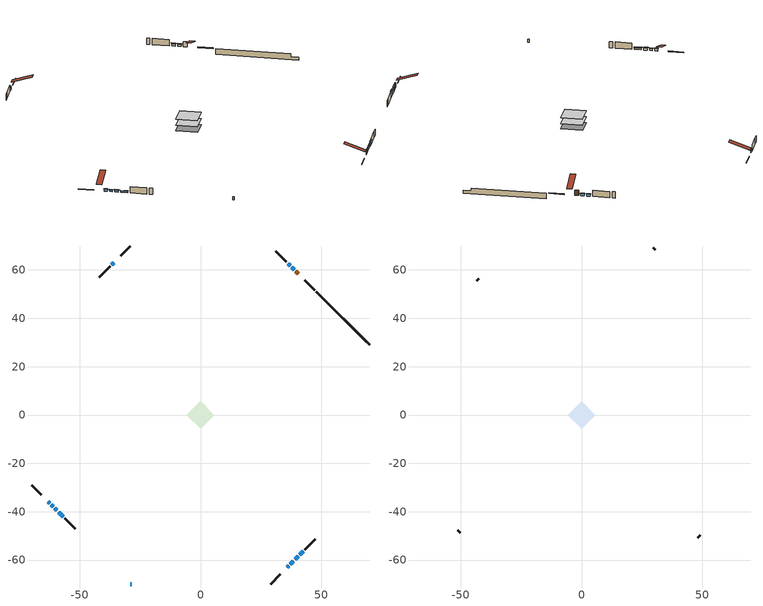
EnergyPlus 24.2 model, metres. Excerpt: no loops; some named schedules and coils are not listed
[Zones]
conditioned space
 floor adiabatic (AdiabaticFloorConstruction): -5.7,0 0,5.7 5.7,0 0,-5.7 z1.36
 floor foundation (Slab1 construction): -5.5,0.33 -0.33,5.5 5.5,-0.33 0.33,-5.5 z-0.89
 wall outside (RimJoist1 construction): 28.96,-69.92 33.08,-65.79 / -69.92,-28.96 -65.79,-33.08 / -28.96,69.92 -33.08,65.79 / 47.28,51.6 43.15,55.72 z1.36:1.66
 wall outside (AdiabaticWallConstruction 1): 40.38,58.5 39.36,59.52 z1.36:3.39
 wall outside (AdiabaticWallConstruction): -28.96,-69.92 -28.46,-69.92 z1.36:2.58; -63.02,-35.86 -62.32,-36.56 z1.36:2.18; -61.66,-37.22 -60.96,-37.92 / -58.73,-40.15 -56.86,-42.01 z1.36:2.02; 38.7,60.17 37.79,61.09 / -60.3,-38.57 -59.39,-39.49 / 37.13,61.74 36.22,62.66 / -35.86,63.02 -36.78,62.1 z1.36:2.15; 35.86,-63.02 36.44,-62.44 z1.36:2.96; 37.09,-61.79 38.46,-60.42 / 39.11,-59.76 40.48,-58.4 z1.36:2.91; 41.14,-57.74 42.43,-56.45 z1.36:3.44
 wall outside (Wall1 construction): 43.09,-55.79 47.5,-51.37 / -56.21,-42.67 -51.79,-47.09 / -37.43,61.44 -41.85,57.03 / 35.56,63.32 31.14,67.73 z1.36:3.8
 wall foundation (FoundationWall1 construction): 47.93,50.95,-0.89 47.93,50.95,1.36 67.72,31.16,1.36 67.72,31.16,0.29 69.92,28.96,0.29 69.92,28.96,-0.89
 window (WindowConstruction 8): -28.96,-69.92 -28.46,-69.92 z1.36:2.58
 window (WindowConstruction 6): -63.02,-35.86 -62.32,-36.56 z1.36:2.17
 window (WindowConstruction 7): -61.66,-37.22 -60.96,-37.92 z1.36:2.02
 window (WindowConstruction 9): 38.7,60.17 37.79,61.09 z1.36:2.15
 window (WindowConstruction 10): 35.86,-63.02 36.44,-62.44 z1.36:2.96
 window (WindowConstruction 11): -60.3,-38.57 -59.39,-39.49 z1.36:2.15
 window (WindowConstruction): 37.13,61.75 36.22,62.66 z1.36:2.15
 window (WindowConstruction 1): -35.86,63.02 -36.78,62.1 z1.36:2.15
 window (WindowConstruction 2): 37.09,-61.78 38.46,-60.42 z1.36:2.91
 window (WindowConstruction 3): 39.12,-59.76 40.48,-58.4 z1.36:2.91
 window (WindowConstruction 4): 41.14,-57.74 42.43,-56.45 z1.36:3.44
 window (WindowConstruction 5): -58.73,-40.15 -56.86,-42.01 z1.36:2.02
 door (Door): 40.38,58.5 39.36,59.52 z1.36:3.39
 ceiling adiabatic (AdiabaticFloorConstruction): 0,-5.7 5.7,0 0,5.7 -5.7,0 z1.36
attic - vented
 floor to conditioned space (Floor1 construction Reversed): -5.7,0 0,5.7 5.7,0 0,-5.7 z3.8
 wall outside (Wall2 construction): 48.16,-50.72 49.03,-49.85 / -51.13,-47.74 -50.26,-48.61 / -42.51,56.37 -43.37,55.5 / 30.49,68.39 29.62,69.26 z1.36:3.8
 roof outside (Roof1 construction): 35.2,-63.67,3.8 29.65,-58.12,6.42 28.19,-59.58,6.42 33.74,-65.14,3.8; -63.67,-35.2,3.8 -58.12,-29.65,6.42 -59.58,-28.19,6.42 -65.14,-33.74,3.8; -35.2,63.67,3.8 -29.65,58.12,6.42 -28.19,59.58,6.42 -33.74,65.14,3.8; 41.03,57.84,3.8 35.48,52.29,6.42 36.94,50.83,6.42 42.5,56.38,3.8
shading: -62.17,-36.7 -63.16,-35.72 -63.45,-36.01 -62.47,-36.99 z2.38; -60.82,-38.06 -61.8,-37.08 -62.09,-37.37 -61.11,-38.35 z2.22; 37.65,61.23 38.85,60.03 39.14,60.32 37.94,61.52 z2.35; 36.58,-62.3 35.72,-63.16 36.01,-63.45 36.87,-62.59 z3.16; -59.24,-39.63 -60.44,-38.43 -60.74,-38.72 -59.54,-39.92 z2.35; 36.07,62.8 37.27,61.6 37.56,61.89 36.36,63.09 z2.35; -36.92,61.96 -35.72,63.16 -36.01,63.45 -37.21,62.25 z2.35; 38.6,-60.28 36.95,-61.93 37.24,-62.22 38.89,-60.57 z3.11; 40.62,-58.26 38.97,-59.9 39.26,-60.2 40.91,-58.55 z3.11; 42.57,-56.31 40.99,-57.88 41.29,-58.17 42.86,-56.6 z3.64; -56.72,-42.16 -58.87,-40 -59.16,-40.3 -57.01,-42.45 z2.22
[Building]
Building 1: Terrain=Suburbs
[Site:Location]
London AP_ON: Latitude {deg}=43.03; Longitude {deg}=-81.15; Time Zone {hr}=-5; Elevation {m}=278; Keep Site Location Information=Yes
[Site:GroundTemperature:Shallow]
3.98693, 1.93205, 1.76749, 2.74264, 6.6573, 10.5537, 13.9317, 16.0716, 16.2534, 14.513, 11.2211, 7.44421
[Site:WaterMainsTemperature]
Calculation Method=Schedule; Temperature Schedule=mains temperature schedule
[Material] Roughness=Rough; Thermal Absorptance=0.9
Name | Thickness {m} | Conductivity {W/m-K} | Density {kg/m3} | Specific Heat {J/kg-K} | Solar Absorptance | Visible Absorptance
asphalt or fiberglass shingles | 0.00635 | 0.162714 | 1121.4 | 1465.45 | 0.4 | 0.4
ceiling stud and cavity | 0.1397 | 0.0800577 | 65.682 | 1177.47 | 0.7 | 0.7
concrete 4.0 in. | 0.1016 | 1.803125 | 2242.8 | 837.4 | 0.7 | 0.7
concrete 8.0 in. | 0.2032 | 1.803125 | 2242.8 | 837.4 | 0.7 | 0.7
door material | 0.04445 | 0.188738 | 512.64 | 1214.23 | 0.7 | 0.7
floor covering | 0.0127 | 0.0433444 | 54.468 | 1339.84 | 0.6 | 0.6
floor rigid ins; wall rigid ins | 0.512978 | 0.029427 | 32.04 | 1214.23 | 0.7 | 0.7
floor stud and cavity | 0.1397 | 1.75129 | 37.0049 | 1207.88 | 0.7 | 0.7
furniture material conditioned space 1 | 0.1524 | 0.115458 | 640.8 | 1214.23 | 0.6 | 0.6
gypsum board | 0.0127 | 0.160291 | 801 | 837.4 | 0.6 | 0.6
osb sheathing 0.5 in. | 0.0127 | 0.115458 | 512.64 | 1214.23 | 0.7 | 0.7
osb sheathing 0.75 in. | 0.01905 | 0.115458 | 512.64 | 1214.23 | 0.7 | 0.7
rim joist stud and cavity | 0.0508 | 0.648972 | 50.32683 | 1063.81 | 0.6 | 0.6
wall stud and cavity | 0.1397 | 0.112219 | 139.0536 | 1170.24 | 0.7 | 0.7
wall stud and cavity 1 | 0.0889 | 6.1454 | 50.32683 | 1063.81 | 0.6 | 0.6
wall stud and cavity 2 | 0.0889 | 0.380278 | 52.3479 | 1209.89 | 0.7 | 0.7
wall stud and cavity 3 | 0.0889 | 0.391764 | 83.0341 | 1211.67 | 0.7 | 0.7
wood siding | 0.0254 | 0.102417 | 544.68 | 1172.36 | 0.4 | 0.4
wood siding 1 | 0.00254 | 0.102417 | 544.68 | 1172.36 | 0.4 | 0.4
wood siding 2; wood siding 3; wood siding 4 | 0.0254 | 0.102417 | 544.68 | 1172.36 | 0.7 | 0.7
[WindowMaterial:SimpleGlazingSystem]
Name | U-Factor {W/m2-K} | Solar Heat Gain Coefficient
WindowMaterial | 5.05001 | 0.6
WindowMaterial 1 | 5.25215 | 0.64
WindowMaterial 2 | 5.54627 | 0.7
WindowMaterial 3 | 5.62747 | 0.72
WindowMaterial 4 | 4.94781 | 0.58
WindowMaterial 5 | 4.89671 | 0.57
WindowMaterial 6 | 4.77974 | 0.55
WindowMaterial 7 | 6.742625 | 0.74
WindowMaterial 8 | 5.17323 | 0.63
[Construction]
AdiabaticFloorConstruction: floor stud and cavity, floor rigid ins, osb sheathing 0.75 in., floor covering
AdiabaticWallConstruction: wood siding 3, wall rigid ins, wall stud and cavity 2, gypsum board
AdiabaticWallConstruction 1: wood siding 4, wall rigid ins, wall stud and cavity 2, gypsum board
Door: door material
Floor1 construction Reversed: gypsum board, ceiling stud and cavity
FoundationWall1 construction: concrete 8.0 in.
furniture construction conditioned space 1: furniture material conditioned space 1
PartitionWallConstruction: gypsum board, wall stud and cavity 3, gypsum board
RimJoist1 construction: wood siding 2, rim joist stud and cavity
Roof1 construction: asphalt or fiberglass shingles
Slab1 construction: concrete 4.0 in.
Wall1 construction: wood siding, osb sheathing 0.5 in., wall stud and cavity, gypsum board
Wall2 construction: wood siding 1, wall stud and cavity 1
WindowConstruction; WindowConstruction 1; WindowConstruction 11; WindowConstruction 9: WindowMaterial
WindowConstruction 10: WindowMaterial 8
WindowConstruction 2: WindowMaterial 1
WindowConstruction 3: WindowMaterial 2
WindowConstruction 4: WindowMaterial 3
WindowConstruction 5: WindowMaterial 4
WindowConstruction 6: WindowMaterial 5
WindowConstruction 7: WindowMaterial 6
WindowConstruction 8: WindowMaterial 7
[Zone] Multiplier=1; Part of Total Floor Area=Yes
Name | Volume {m3}
attic - vented | 27.6388
conditioned space | 309.2
[Space]
Name | Zone | Volume {m3}
attic - vented 1 | attic - vented | 27.6388
conditioned space 1 | conditioned space | 309.2
[ZoneInfiltration:EffectiveLeakageArea]
infil attic - vented 1: Zone or Space=attic - vented 1; Schedule=Always On Discrete; Effective Air Leakage Area {cm2}=2837.67; Stack Coefficient=0.000351624; Wind Coefficient=1.26695e-05
[ZoneMixing]
whole house fan mix: Zone or Space=attic - vented; Schedule=Always On Continuous; Design Flow Rate Calculation Method=Flow/Zone; Design Flow Rate {m3/s}=0; Source Zone or Space=conditioned space
[SurfaceProperty:ExposedFoundationPerimeter]
Slab1: Exposed Perimeter Calculation Method=TotalExposedPerimeter; Total Exposed Perimeter {m}=31.091
[InternalMass] Zone or ZoneList=conditioned space; Space or SpaceList=conditioned space 1
Name | Construction | Surface Area {m2}
furniture mass conditioned space 1 | furniture construction conditioned space 1 | 50.0799
partition wall mass | PartitionWallConstruction | 125.2
[Lights]
interior lighting: Zone or ZoneList or Space or SpaceList=conditioned space 1; Schedule=interior lighting schedule; Design Level Calculation Method=LightingLevel; Lighting Level {W}=343.2; Return Air Fraction=0; Fraction Radiant=0.6; Fraction Visible=0.2; Fraction Replaceable=1
[People]
occupants: Zone or ZoneList or Space or SpaceList=conditioned space 1; Number of People Schedule=occupants schedule; Number of People Calculation Method=People; Number of People=3; Fraction Radiant=0.314171; Sensible Heat Fraction=0.56303; Activity Level Schedule=occupants activity schedule; Carbon Dioxide Generation Rate {m3/s-W}=0; Enable ASHRAE 55 Comfort Warnings=No; Mean Radiant Temperature Calculation Type=EnclosureAveraged
[ElectricEquipment] Zone or ZoneList or Space or SpaceList=conditioned space 1; Design Level Calculation Method=EquipmentLevel
Name | Schedule | Design Level {W} | Fraction Latent | Fraction Radiant | Fraction Lost
clothes dryer | clothes dryer schedule | 140.772 | 0.015 | 0.081 | 0.85
clothes washer | clothes washer schedule | 32.1985 | 0.03 | 0.162 | 0.7
cooking range | cooking range schedule | 215.147 | 0.08 | 0.432 | 0.2
dishwasher | dishwasher schedule | 66.8632 | 0.3 | 0.18 | 0.4
fridge | fridge schedule | 72.9452 | 0 | 0.6 | 0
mech vent house fan | mech vent house fan schedule | 0 | 0 | 0 | 1
mech vent house fan cfis | mech vent house fan cfis schedule | 0 | 0 | 0 | 0
misc plug loads | misc plug loads schedule | 494.7 | 0.045 | 0.513 | 0.1
whole house fan | Always On Discrete | 0 | 0 | 0 | 1
[OtherEquipment] Zone or ZoneList or Space or SpaceList=conditioned space 1; Design Level Calculation Method=EquipmentLevel
Name | Fuel Type | Schedule | Design Level {W} | Fraction Latent | Fraction Radiant | Fraction Lost
clothes dryer 1 | Electricity | clothes dryer schedule | 0 | 0.015 | 0.081 | 0.85
cooking range 1 | Electricity | cooking range schedule | 0 | 0.08 | 0.432 | 0.2
general water use latent | None | general water use schedule | 62.594 | 1 | 0 | 0
general water use sensible | None | general water use schedule | -61.6891 | 0 | 0.6 | 0
mech vent house fan latent load | None | Always On Discrete | 0 | 1 | 0 | 0
mech vent house fan sensible load | None | Always On Discrete | 0 | 0 | 0 | 0
water heater energy adjustment1 | Electricity | Always On Discrete | 0.01 | 0 | 0 | 1
[ZoneInfiltration:DesignFlowRate] Zone or ZoneList or Space or SpaceList=conditioned space 1; Schedule=Always On Discrete; Design Flow Rate Calculation Method=Flow/Zone; Design Flow Rate {m3/s}=0
infil flow; natural vent flow; whole house fan flow
[ZoneControl:Thermostat]
conditioned space Thermostat: Zone or ZoneList=conditioned space; Control Type Schedule=conditioned space Thermostat Schedule; Control 1=conditioned space temperature setpoint; Temperature Difference Between Cutout And Setpoint {deltaC}=0
[ThermostatSetpoint:DualSetpoint]
conditioned space temperature setpoint: Heating Setpoint Temperature Schedule=heating setpoint; Cooling Setpoint Temperature Schedule=cooling setpoint
[AirLoopHVAC:UnitarySystem]
unit heater unitary system: Control Type=Load; Controlling Zone or Thermostat Location=conditioned space; Dehumidification Control Type=None; Availability Schedule=Always On Discrete; Supply Fan=unit heater supply fan; Fan Placement=BlowThrough; Supply Air Fan Operating Mode Schedule=unit heater auto fan schedule; Heating Coil=unit heater htg coil; DX Heating Coil Sizing Ratio=1; Use DOAS DX Cooling Coil=No; Minimum Supply Air Temperature {C}=2; Latent Load Control=SensibleOnlyLoadControl; Cooling Supply Air Flow Rate Method=None; Heating Supply Air Flow Rate Method=SupplyAirFlowRate; Heating Supply Air Flow Rate {m3/s}=0.00141584; No Load Supply Air Flow Rate Method=SupplyAirFlowRate; No Load Supply Air Flow Rate {m3/s}=0; No Load Supply Air Flow Rate Control Set To Low Speed=Yes; Maximum Supply Air Temperature {C}=48.8889; Maximum Outdoor Dry-Bulb Temperature for Supplemental Heater Operation {C}=21; Ancillary On-Cycle Electric Power {W}=0; Ancillary Off-Cycle Electric Power {W}=0
[Zone equipment]
conditioned space: electric baseboard, unit heater unitary system
[Foundation:Kiva]
Foundation Kiva 1: Initial Indoor Air Temperature {C}=18; Wall Height Above Grade {m}=1.36002; Wall Depth Below Slab {m}=0.2032
[Foundation:Kiva:Settings]
Soil Conductivity {W/m-K}=0.849921; Soil Density {kg/m3}=1842.3; Soil Specific Heat {J/kg-K}=418.7; Ground Solar Absorptivity=0.9; Ground Thermal Absorptivity=0.9; Ground Surface Roughness {m}=0.03; Far-Field Width {m}=40; Deep-Ground Boundary Condition=ZeroFlux; Deep-Ground Depth {m}=40; Minimum Cell Dimension {m}=0.2; Maximum Cell Growth Coefficient=3; Simulation Timestep=Timestep
[Exterior:Lights]
exterior lighting: Schedule=exterior lighting schedule; Design Level {W}=75.6
[EnergyManagementSystem:Sensor] Output:Variable or Output:Meter Index Key=conditioned space
Name | Output:Variable or Output:Meter
conditioned_space_clg_unmet_s | Zone Cooling Setpoint Not Met Time
conditioned_space_htg_unmet_s | Zone Heating Setpoint Not Met Time
fridge_tin_s; tin_s; tin_s_1 | Zone Mean Air Temperature
tout_s | Zone Outdoor Air Drybulb Temperature
win_s | Zone Air Humidity Ratio
[Schedule:Constant]
Name | Hourly Value
Always On Continuous; mech vent house fan schedule; mech vent house fan cfis schedule; Always On Discrete | 1
occupants activity schedule | 117.228
fridge schedule; unit heater auto fan schedule | 0
[Schedule:Week:Daily]
interior lighting schedule Week Rule - Jan1-Jan27: interior lighting schedule day, interior lighting schedule day, interior lighting schedule day, interior lighting schedule day, interior lighting schedule day, interior lighting schedule day, interior lighting schedule day, interior lighting schedule default day, interior lighting schedule default day, interior lighting schedule default day, interior lighting schedule default day, interior lighting schedule default day
interior lighting schedule Week Rule - Jan28-Feb3: interior lighting schedule day, interior lighting schedule day, interior lighting schedule day, interior lighting schedule day, interior lighting schedule day 1, interior lighting schedule day 1, interior lighting schedule day 1, interior lighting schedule default day, interior lighting schedule default day, interior lighting schedule default day, interior lighting schedule default day, interior lighting schedule default day
interior lighting schedule Week Rule - Feb4-Feb24: interior lighting schedule day 1, interior lighting schedule day 1, interior lighting schedule day 1, interior lighting schedule day 1, interior lighting schedule day 1, interior lighting schedule day 1, interior lighting schedule day 1, interior lighting schedule default day, interior lighting schedule default day, interior lighting schedule default day, interior lighting schedule default day, interior lighting schedule default day
interior lighting schedule Week Rule - Feb25-Mar3: interior lighting schedule day 1, interior lighting schedule day 1, interior lighting schedule day 1, interior lighting schedule day 1, interior lighting schedule day 2, interior lighting schedule day 2, interior lighting schedule day 2, interior lighting schedule default day, interior lighting schedule default day, interior lighting schedule default day, interior lighting schedule default day, interior lighting schedule default day
interior lighting schedule Week Rule - Mar4-Mar31: interior lighting schedule day 2, interior lighting schedule day 2, interior lighting schedule day 2, interior lighting schedule day 2, interior lighting schedule day 2, interior lighting schedule day 2, interior lighting schedule day 2, interior lighting schedule default day, interior lighting schedule default day, interior lighting schedule default day, interior lighting schedule default day, interior lighting schedule default day
interior lighting schedule Week Rule - Apr1-Apr28: interior lighting schedule day 3, interior lighting schedule day 3, interior lighting schedule day 3, interior lighting schedule day 3, interior lighting schedule day 3, interior lighting schedule day 3, interior lighting schedule day 3, interior lighting schedule default day, interior lighting schedule default day, interior lighting schedule default day, interior lighting schedule default day, interior lighting schedule default day
interior lighting schedule Week Rule - Apr29-May5: interior lighting schedule day 3, interior lighting schedule day 3, interior lighting schedule day 4, interior lighting schedule day 4, interior lighting schedule day 4, interior lighting schedule day 4, interior lighting schedule day 4, interior lighting schedule default day, interior lighting schedule default day, interior lighting schedule default day, interior lighting schedule default day, interior lighting schedule default day
interior lighting schedule Week Rule - May6-May26: interior lighting schedule day 4, interior lighting schedule day 4, interior lighting schedule day 4, interior lighting schedule day 4, interior lighting schedule day 4, interior lighting schedule day 4, interior lighting schedule day 4, interior lighting schedule default day, interior lighting schedule default day, interior lighting schedule default day, interior lighting schedule default day, interior lighting schedule default day
interior lighting schedule Week Rule - May27-Jun2: interior lighting schedule day 4, interior lighting schedule day 4, interior lighting schedule day 4, interior lighting schedule day 4, interior lighting schedule day 4, interior lighting schedule day 5, interior lighting schedule day 5, interior lighting schedule default day, interior lighting schedule default day, interior lighting schedule default day, interior lighting schedule default day, interior lighting schedule default day
interior lighting schedule Week Rule - Jun3-Jun30: interior lighting schedule day 5, interior lighting schedule day 5, interior lighting schedule day 5, interior lighting schedule day 5, interior lighting schedule day 5, interior lighting schedule day 5, interior lighting schedule day 5, interior lighting schedule default day, interior lighting schedule default day, interior lighting schedule default day, interior lighting schedule default day, interior lighting schedule default day
interior lighting schedule Week Rule - Jul1-Jul28: interior lighting schedule day 6, interior lighting schedule day 6, interior lighting schedule day 6, interior lighting schedule day 6, interior lighting schedule day 6, interior lighting schedule day 6, interior lighting schedule day 6, interior lighting schedule default day, interior lighting schedule default day, interior lighting schedule default day, interior lighting schedule default day, interior lighting schedule default day
interior lighting schedule Week Rule - Jul29-Aug4: interior lighting schedule day 6, interior lighting schedule day 6, interior lighting schedule day 6, interior lighting schedule day 7, interior lighting schedule day 7, interior lighting schedule day 7, interior lighting schedule day 7, interior lighting schedule default day, interior lighting schedule default day, interior lighting schedule default day, interior lighting schedule default day, interior lighting schedule default day
interior lighting schedule Week Rule - Aug5-Aug25: interior lighting schedule day 7, interior lighting schedule day 7, interior lighting schedule day 7, interior lighting schedule day 7, interior lighting schedule day 7, interior lighting schedule day 7, interior lighting schedule day 7, interior lighting schedule default day, interior lighting schedule default day, interior lighting schedule default day, interior lighting schedule default day, interior lighting schedule default day
interior lighting schedule Week Rule - Aug26-Sep1: interior lighting schedule day 7, interior lighting schedule day 7, interior lighting schedule day 7, interior lighting schedule day 7, interior lighting schedule day 7, interior lighting schedule day 7, interior lighting schedule day 8, interior lighting schedule default day, interior lighting schedule default day, interior lighting schedule default day, interior lighting schedule default day, interior lighting schedule default day
interior lighting schedule Week Rule - Sep2-Sep29: interior lighting schedule day 8, interior lighting schedule day 8, interior lighting schedule day 8, interior lighting schedule day 8, interior lighting schedule day 8, interior lighting schedule day 8, interior lighting schedule day 8, interior lighting schedule default day, interior lighting schedule default day, interior lighting schedule default day, interior lighting schedule default day, interior lighting schedule default day
interior lighting schedule Week Rule - Sep30-Oct6: interior lighting schedule day 8, interior lighting schedule day 9, interior lighting schedule day 9, interior lighting schedule day 9, interior lighting schedule day 9, interior lighting schedule day 9, interior lighting schedule day 9, interior lighting schedule default day, interior lighting schedule default day, interior lighting schedule default day, interior lighting schedule default day, interior lighting schedule default day
interior lighting schedule Week Rule - Oct7-Oct27: interior lighting schedule day 9, interior lighting schedule day 9, interior lighting schedule day 9, interior lighting schedule day 9, interior lighting schedule day 9, interior lighting schedule day 9, interior lighting schedule day 9, interior lighting schedule default day, interior lighting schedule default day, interior lighting schedule default day, interior lighting schedule default day, interior lighting schedule default day
interior lighting schedule Week Rule - Oct28-Nov3: interior lighting schedule day 9, interior lighting schedule day 9, interior lighting schedule day 9, interior lighting schedule day 9, interior lighting schedule day 10, interior lighting schedule day 10, interior lighting schedule day 10, interior lighting schedule default day, interior lighting schedule default day, interior lighting schedule default day, interior lighting schedule default day, interior lighting schedule default day
interior lighting schedule Week Rule - Nov4-Nov24: interior lighting schedule day 10, interior lighting schedule day 10, interior lighting schedule day 10, interior lighting schedule day 10, interior lighting schedule day 10, interior lighting schedule day 10, interior lighting schedule day 10, interior lighting schedule default day, interior lighting schedule default day, interior lighting schedule default day, interior lighting schedule default day, interior lighting schedule default day
interior lighting schedule Week Rule - Nov25-Dec1: interior lighting schedule day 10, interior lighting schedule day 10, interior lighting schedule day 10, interior lighting schedule day 10, interior lighting schedule day 10, interior lighting schedule day 10, interior lighting schedule day 11, interior lighting schedule default day, interior lighting schedule default day, interior lighting schedule default day, interior lighting schedule default day, interior lighting schedule default day
interior lighting schedule Week Rule - Dec2-Dec31: interior lighting schedule day 11, interior lighting schedule day 11, interior lighting schedule day 11, interior lighting schedule day 11, interior lighting schedule day 11, interior lighting schedule day 11, interior lighting schedule day 11, interior lighting schedule default day, interior lighting schedule default day, interior lighting schedule default day, interior lighting schedule default day, interior lighting schedule default day
occupants schedule Week Rule - Jan1-Dec31: occupants schedule day, occupants schedule day, occupants schedule day, occupants schedule day, occupants schedule day, occupants schedule day, occupants schedule day, occupants schedule default day, occupants schedule default day, occupants schedule default day, occupants schedule default day, occupants schedule default day
clothes dryer schedule Week Rule - Jan1-Dec31: clothes dryer schedule day, clothes dryer schedule day, clothes dryer schedule day, clothes dryer schedule day, clothes dryer schedule day, clothes dryer schedule day, clothes dryer schedule day, clothes dryer schedule default day, clothes dryer schedule default day, clothes dryer schedule default day, clothes dryer schedule default day, clothes dryer schedule default day
clothes washer schedule Week Rule - Jan1-Dec31: clothes washer schedule day, clothes washer schedule day, clothes washer schedule day, clothes washer schedule day, clothes washer schedule day, clothes washer schedule day, clothes washer schedule day, clothes washer schedule default day, clothes washer schedule default day, clothes washer schedule default day, clothes washer schedule default day, clothes washer schedule default day
cooking range schedule Week Rule - Jan1-Dec31: cooking range schedule day, cooking range schedule day, cooking range schedule day, cooking range schedule day, cooking range schedule day, cooking range schedule day, cooking range schedule day, cooking range schedule default day, cooking range schedule default day, cooking range schedule default day, cooking range schedule default day, cooking range schedule default day
dishwasher schedule Week Rule - Jan1-Dec31: dishwasher schedule day, dishwasher schedule day, dishwasher schedule day, dishwasher schedule day, dishwasher schedule day, dishwasher schedule day, dishwasher schedule day, dishwasher schedule default day, dishwasher schedule default day, dishwasher schedule default day, dishwasher schedule default day, dishwasher schedule default day
misc plug loads schedule Week Rule - Jan1-Dec31: misc plug loads schedule day, misc plug loads schedule day, misc plug loads schedule day, misc plug loads schedule day, misc plug loads schedule day, misc plug loads schedule day, misc plug loads schedule day, misc plug loads schedule default day, misc plug loads schedule default day, misc plug loads schedule default day, misc plug loads schedule default day, misc plug loads schedule default day
general water use schedule Week Rule - Jan1-Dec31: general water use schedule day, general water use schedule day, general water use schedule day, general water use schedule day, general water use schedule day, general water use schedule day, general water use schedule day, general water use schedule default day, general water use schedule default day, general water use schedule default day, general water use schedule default day, general water use schedule default day
exterior lighting schedule Week Rule - Jan1-Jan27: exterior lighting schedule day, exterior lighting schedule day, exterior lighting schedule day, exterior lighting schedule day, exterior lighting schedule day, exterior lighting schedule day, exterior lighting schedule day, exterior lighting schedule default day, exterior lighting schedule default day, exterior lighting schedule default day, exterior lighting schedule default day, exterior lighting schedule default day
exterior lighting schedule Week Rule - Jan28-Feb3: exterior lighting schedule day, exterior lighting schedule day, exterior lighting schedule day, exterior lighting schedule day, exterior lighting schedule day 1, exterior lighting schedule day 1, exterior lighting schedule day 1, exterior lighting schedule default day, exterior lighting schedule default day, exterior lighting schedule default day, exterior lighting schedule default day, exterior lighting schedule default day
exterior lighting schedule Week Rule - Feb4-Feb24: exterior lighting schedule day 1, exterior lighting schedule day 1, exterior lighting schedule day 1, exterior lighting schedule day 1, exterior lighting schedule day 1, exterior lighting schedule day 1, exterior lighting schedule day 1, exterior lighting schedule default day, exterior lighting schedule default day, exterior lighting schedule default day, exterior lighting schedule default day, exterior lighting schedule default day
exterior lighting schedule Week Rule - Feb25-Mar3: exterior lighting schedule day 1, exterior lighting schedule day 1, exterior lighting schedule day 1, exterior lighting schedule day 1, exterior lighting schedule day 2, exterior lighting schedule day 2, exterior lighting schedule day 2, exterior lighting schedule default day, exterior lighting schedule default day, exterior lighting schedule default day, exterior lighting schedule default day, exterior lighting schedule default day
exterior lighting schedule Week Rule - Mar4-Mar31: exterior lighting schedule day 2, exterior lighting schedule day 2, exterior lighting schedule day 2, exterior lighting schedule day 2, exterior lighting schedule day 2, exterior lighting schedule day 2, exterior lighting schedule day 2, exterior lighting schedule default day, exterior lighting schedule default day, exterior lighting schedule default day, exterior lighting schedule default day, exterior lighting schedule default day
exterior lighting schedule Week Rule - Apr1-Apr28: exterior lighting schedule day 3, exterior lighting schedule day 3, exterior lighting schedule day 3, exterior lighting schedule day 3, exterior lighting schedule day 3, exterior lighting schedule day 3, exterior lighting schedule day 3, exterior lighting schedule default day, exterior lighting schedule default day, exterior lighting schedule default day, exterior lighting schedule default day, exterior lighting schedule default day
exterior lighting schedule Week Rule - Apr29-May5: exterior lighting schedule day 3, exterior lighting schedule day 3, exterior lighting schedule day 4, exterior lighting schedule day 4, exterior lighting schedule day 4, exterior lighting schedule day 4, exterior lighting schedule day 4, exterior lighting schedule default day, exterior lighting schedule default day, exterior lighting schedule default day, exterior lighting schedule default day, exterior lighting schedule default day
exterior lighting schedule Week Rule - May6-May26: exterior lighting schedule day 4, exterior lighting schedule day 4, exterior lighting schedule day 4, exterior lighting schedule day 4, exterior lighting schedule day 4, exterior lighting schedule day 4, exterior lighting schedule day 4, exterior lighting schedule default day, exterior lighting schedule default day, exterior lighting schedule default day, exterior lighting schedule default day, exterior lighting schedule default day
exterior lighting schedule Week Rule - May27-Jun2: exterior lighting schedule day 4, exterior lighting schedule day 4, exterior lighting schedule day 4, exterior lighting schedule day 4, exterior lighting schedule day 4, exterior lighting schedule day 5, exterior lighting schedule day 5, exterior lighting schedule default day, exterior lighting schedule default day, exterior lighting schedule default day, exterior lighting schedule default day, exterior lighting schedule default day
exterior lighting schedule Week Rule - Jun3-Jun30: exterior lighting schedule day 5, exterior lighting schedule day 5, exterior lighting schedule day 5, exterior lighting schedule day 5, exterior lighting schedule day 5, exterior lighting schedule day 5, exterior lighting schedule day 5, exterior lighting schedule default day, exterior lighting schedule default day, exterior lighting schedule default day, exterior lighting schedule default day, exterior lighting schedule default day
exterior lighting schedule Week Rule - Jul1-Jul28: exterior lighting schedule day 6, exterior lighting schedule day 6, exterior lighting schedule day 6, exterior lighting schedule day 6, exterior lighting schedule day 6, exterior lighting schedule day 6, exterior lighting schedule day 6, exterior lighting schedule default day, exterior lighting schedule default day, exterior lighting schedule default day, exterior lighting schedule default day, exterior lighting schedule default day
exterior lighting schedule Week Rule - Jul29-Aug4: exterior lighting schedule day 6, exterior lighting schedule day 6, exterior lighting schedule day 6, exterior lighting schedule day 7, exterior lighting schedule day 7, exterior lighting schedule day 7, exterior lighting schedule day 7, exterior lighting schedule default day, exterior lighting schedule default day, exterior lighting schedule default day, exterior lighting schedule default day, exterior lighting schedule default day
exterior lighting schedule Week Rule - Aug5-Aug25: exterior lighting schedule day 7, exterior lighting schedule day 7, exterior lighting schedule day 7, exterior lighting schedule day 7, exterior lighting schedule day 7, exterior lighting schedule day 7, exterior lighting schedule day 7, exterior lighting schedule default day, exterior lighting schedule default day, exterior lighting schedule default day, exterior lighting schedule default day, exterior lighting schedule default day
exterior lighting schedule Week Rule - Aug26-Sep1: exterior lighting schedule day 7, exterior lighting schedule day 7, exterior lighting schedule day 7, exterior lighting schedule day 7, exterior lighting schedule day 7, exterior lighting schedule day 7, exterior lighting schedule day 8, exterior lighting schedule default day, exterior lighting schedule default day, exterior lighting schedule default day, exterior lighting schedule default day, exterior lighting schedule default day
exterior lighting schedule Week Rule - Sep2-Sep29: exterior lighting schedule day 8, exterior lighting schedule day 8, exterior lighting schedule day 8, exterior lighting schedule day 8, exterior lighting schedule day 8, exterior lighting schedule day 8, exterior lighting schedule day 8, exterior lighting schedule default day, exterior lighting schedule default day, exterior lighting schedule default day, exterior lighting schedule default day, exterior lighting schedule default day
exterior lighting schedule Week Rule - Sep30-Oct6: exterior lighting schedule day 8, exterior lighting schedule day 9, exterior lighting schedule day 9, exterior lighting schedule day 9, exterior lighting schedule day 9, exterior lighting schedule day 9, exterior lighting schedule day 9, exterior lighting schedule default day, exterior lighting schedule default day, exterior lighting schedule default day, exterior lighting schedule default day, exterior lighting schedule default day
exterior lighting schedule Week Rule - Oct7-Oct27: exterior lighting schedule day 9, exterior lighting schedule day 9, exterior lighting schedule day 9, exterior lighting schedule day 9, exterior lighting schedule day 9, exterior lighting schedule day 9, exterior lighting schedule day 9, exterior lighting schedule default day, exterior lighting schedule default day, exterior lighting schedule default day, exterior lighting schedule default day, exterior lighting schedule default day
exterior lighting schedule Week Rule - Oct28-Nov3: exterior lighting schedule day 9, exterior lighting schedule day 9, exterior lighting schedule day 9, exterior lighting schedule day 9, exterior lighting schedule day 10, exterior lighting schedule day 10, exterior lighting schedule day 10, exterior lighting schedule default day, exterior lighting schedule default day, exterior lighting schedule default day, exterior lighting schedule default day, exterior lighting schedule default day
exterior lighting schedule Week Rule - Nov4-Nov24: exterior lighting schedule day 10, exterior lighting schedule day 10, exterior lighting schedule day 10, exterior lighting schedule day 10, exterior lighting schedule day 10, exterior lighting schedule day 10, exterior lighting schedule day 10, exterior lighting schedule default day, exterior lighting schedule default day, exterior lighting schedule default day, exterior lighting schedule default day, exterior lighting schedule default day
[Schedule:Year]
interior lighting schedule: interior lighting schedule Week Rule - Jan1-Jan27, 1, 1, 1, 27, interior lighting schedule Week Rule - Jan28-Feb3, 1, 28, 2, 3, interior lighting schedule Week Rule - Feb4-Feb24, 2, 4, 2, 24, interior lighting schedule Week Rule - Feb25-Mar3, 2, 25, 3, 3, interior lighting schedule Week Rule - Mar4-Mar31, 3, 4, 3, 31, interior lighting schedule Week Rule - Apr1-Apr28, 4, 1, 4, 28, interior lighting schedule Week Rule - Apr29-May5, 4, 29, 5, 5, interior lighting schedule Week Rule - May6-May26, 5, 6, 5, 26, interior lighting schedule Week Rule - May27-Jun2, 5, 27, 6, 2, interior lighting schedule Week Rule - Jun3-Jun30, 6, 3, 6, 30, interior lighting schedule Week Rule - Jul1-Jul28, 7, 1, 7, 28, interior lighting schedule Week Rule - Jul29-Aug4, 7, 29, 8, 4, interior lighting schedule Week Rule - Aug5-Aug25, 8, 5, 8, 25, interior lighting schedule Week Rule - Aug26-Sep1, 8, 26, 9, 1, interior lighting schedule Week Rule - Sep2-Sep29, 9, 2, 9, 29, interior lighting schedule Week Rule - Sep30-Oct6, 9, 30, 10, 6, interior lighting schedule Week Rule - Oct7-Oct27, 10, 7, 10, 27, interior lighting schedule Week Rule - Oct28-Nov3, 10, 28, 11, 3, interior lighting schedule Week Rule - Nov4-Nov24, 11, 4, 11, 24, interior lighting schedule Week Rule - Nov25-Dec1, 11, 25, 12, 1, interior lighting schedule Week Rule - Dec2-Dec31, 12, 2, 12, 31
occupants schedule: occupants schedule Week Rule - Jan1-Dec31, 1, 1, 12, 31
clothes dryer schedule: clothes dryer schedule Week Rule - Jan1-Dec31, 1, 1, 12, 31
clothes washer schedule: clothes washer schedule Week Rule - Jan1-Dec31, 1, 1, 12, 31
cooking range schedule: cooking range schedule Week Rule - Jan1-Dec31, 1, 1, 12, 31
dishwasher schedule: dishwasher schedule Week Rule - Jan1-Dec31, 1, 1, 12, 31
misc plug loads schedule: misc plug loads schedule Week Rule - Jan1-Dec31, 1, 1, 12, 31
general water use schedule: general water use schedule Week Rule - Jan1-Dec31, 1, 1, 12, 31
exterior lighting schedule: exterior lighting schedule Week Rule - Jan1-Jan27, 1, 1, 1, 27, exterior lighting schedule Week Rule - Jan28-Feb3, 1, 28, 2, 3, exterior lighting schedule Week Rule - Feb4-Feb24, 2, 4, 2, 24, exterior lighting schedule Week Rule - Feb25-Mar3, 2, 25, 3, 3, exterior lighting schedule Week Rule - Mar4-Mar31, 3, 4, 3, 31, exterior lighting schedule Week Rule - Apr1-Apr28, 4, 1, 4, 28, exterior lighting schedule Week Rule - Apr29-May5, 4, 29, 5, 5, exterior lighting schedule Week Rule - May6-May26, 5, 6, 5, 26, exterior lighting schedule Week Rule - May27-Jun2, 5, 27, 6, 2, exterior lighting schedule Week Rule - Jun3-Jun30, 6, 3, 6, 30, exterior lighting schedule Week Rule - Jul1-Jul28, 7, 1, 7, 28, exterior lighting schedule Week Rule - Jul29-Aug4, 7, 29, 8, 4, exterior lighting schedule Week Rule - Aug5-Aug25, 8, 5, 8, 25, exterior lighting schedule Week Rule - Aug26-Sep1, 8, 26, 9, 1, exterior lighting schedule Week Rule - Sep2-Sep29, 9, 2, 9, 29, exterior lighting schedule Week Rule - Sep30-Oct6, 9, 30, 10, 6, exterior lighting schedule Week Rule - Oct7-Oct27, 10, 7, 10, 27, exterior lighting schedule Week Rule - Oct28-Nov3, 10, 28, 11, 3, exterior lighting schedule Week Rule - Nov4-Nov24, 11, 4, 11, 24, exterior lighting schedule Week Rule - Nov25-Dec1, 11, 25, 12, 1, exterior lighting schedule Week Rule - Dec2-Dec31, 12, 2, 12, 31
[Schedule:Compact]
conditioned space Thermostat Schedule: Through: 12/31, For: AllDays, Until: 24:00, 4
mains temperature schedule: Through: 01/01, For: AllDays, Until: 24:00, 7.96722, Through: 01/02, For: AllDays, Until: 24:00, 7.89722, Through: 01/03, For: AllDays, Until: 24:00, 7.82778, Through: 01/04, For: AllDays, Until: 24:00, 7.76, Through: 01/05, For: AllDays, Until: 24:00, 7.69333, Through: 01/06, For: AllDays, Until: 24:00, 7.62778, Through: 01/07, For: AllDays, Until: 24:00, 7.56389, Through: 01/08, For: AllDays, Until: 24:00, 7.50167, Through: 01/09, For: AllDays, Until: 24:00, 7.44056, Through: 01/10, For: AllDays, Until: 24:00, 7.38056, Through: 01/11, For: AllDays, Until: 24:00, 7.32222, Through: 01/12, For: AllDays, Until: 24:00, 7.26556, Through: 01/13, For: AllDays, Until: 24:00, 7.21, Through: 01/14, For: AllDays, Until: 24:00, 7.15556, Through: 01/15, For: AllDays, Until: 24:00, 7.10333, Through: 01/16, For: AllDays, Until: 24:00, 7.05222, Through: 01/17, For: AllDays, Until: 24:00, 7.00278, Through: 01/18, For: AllDays, Until: 24:00, 6.955, Through: 01/19, For: AllDays, Until: 24:00, 6.90833, Through: 01/20, For: AllDays, Until: 24:00, 6.86389, Through: 01/21, For: AllDays, Until: 24:00, 6.82056, Through: 01/22, For: AllDays, Until: 24:00, 6.77889, Through: 01/23, For: AllDays, Until: 24:00, 6.73889, Through: 01/24, For: AllDays, Until: 24:00, 6.7, Through: 01/25, For: AllDays, Until: 24:00, 6.66333, Through: 01/26, For: AllDays, Until: 24:00, 6.62833, Through: 01/27, For: AllDays, Until: 24:00, 6.59444, Through: 01/28, For: AllDays, Until: 24:00, 6.56278, Through: 01/29, For: AllDays, Until: 24:00, 6.53222, Through: 01/30, For: AllDays, Until: 24:00, 6.50389, Through: 01/31, For: AllDays, Until: 24:00, 6.47722, Through: 02/01, For: AllDays, Until: 24:00, 6.45167, Through: 02/02, For: AllDays, Until: 24:00, 6.42833, Through: 02/03, For: AllDays, Until: 24:00, 6.40667, Through: 02/04, For: AllDays, Until: 24:00, 6.38611, Through: 02/05, For: AllDays, Until: 24:00, 6.36778, Through: 02/06, For: AllDays, Until: 24:00, 6.35111, Through: 02/07, For: AllDays, Until: 24:00, 6.33611, Through: 02/08, For: AllDays, Until: 24:00, 6.32333, Through: 02/09, For: AllDays, Until: 24:00, 6.31167, Through: 02/10, For: AllDays, Until: 24:00, 6.30222, Through: 02/11, For: AllDays, Until: 24:00, 6.29389, Through: 02/12, For: AllDays, Until: 24:00, 6.28778, Through: 02/13, For: AllDays, Until: 24:00, 6.28333, Through: 02/14, For: AllDays, Until: 24:00, 6.28056, Through: 02/15, For: AllDays, Until: 24:00, 6.27944, Through: 02/16, For: AllDays, Until: 24:00, 6.28, Through: 02/17, For: AllDays, Until: 24:00, 6.28278, Through: 02/18, For: AllDays, Until: 24:00, 6.28722, Through: 02/19, For: AllDays, Until: 24:00, 6.29278, Through: 02/20, For: AllDays, Until: 24:00, 6.30056, Through: 02/21, For: AllDays, Until: 24:00, 6.31, Through: 02/22, For: AllDays, Until: 24:00, 6.32111, Through: 02/23, For: AllDays, Until: 24:00, 6.33444, Through: 02/24, For: AllDays, Until: 24:00, 6.34889, Through: 02/25, For: AllDays, Until: 24:00, 6.36556, Through: 02/26, For: AllDays, Until: 24:00, 6.38333, Through: 02/27, For: AllDays, Until: 24:00, 6.40333, Through: 02/28, For: AllDays, Until: 24:00, 6.425, Through: 03/01, For: AllDays, Until: 24:00, 6.44833, Through: 03/02, For: AllDays, Until: 24:00, 6.47278, Through: 03/03, For: AllDays, Until: 24:00, 6.49944, Through: 03/04, For: AllDays, Until: 24:00, 6.52778, Through: 03/05, For: AllDays, Until: 24:00, 6.55778, Through: 03/06, For: AllDays, Until: 24:00, 6.58944, Through: 03/07, For: AllDays, Until: 24:00, 6.62278, Through: 03/08, For: AllDays, Until: 24:00, 6.65778, Through: 03/09, For: AllDays, Until: 24:00, 6.69444, Through: 03/10, For: AllDays, Until: 24:00, 6.73278, Through: 03/11, For: AllDays, Until: 24:00, 6.77278, Through: 03/12, For: AllDays, Until: 24:00, 6.81389, Through: 03/13, For: AllDays, Until: 24:00, 6.85722, Through: 03/14, For: AllDays, Until: 24:00, 6.90167, Through: 03/15, For: AllDays, Until: 24:00, 6.94778, Through: 03/16, For: AllDays, Until: 24:00, 6.99556, Through: 03/17, For: AllDays, Until: 24:00, 7.045, Through: 03/18, For: AllDays, Until: 24:00, 7.09556, Through: 03/19, For: AllDays, Until: 24:00, 7.14778, Through: 03/20, For: AllDays, Until: 24:00, 7.20167, Through: 03/21, For: AllDays, Until: 24:00, 7.25667, Through: 03/22, For: AllDays, Until: 24:00, 7.31333, Through: 03/23, For: AllDays, Until: 24:00, 7.37167, Through: 03/24, For: AllDays, Until: 24:00, 7.43111, Through: 03/25, For: AllDays, Until: 24:00, 7.49222, Through: 03/26, For: AllDays, Until: 24:00, 7.55444, Through: 03/27, For: AllDays, Until: 24:00, 7.61833, Through: 03/28, For: AllDays, Until: 24:00, 7.68333, Through: 03/29, For: AllDays, Until: 24:00, 7.74944, Through: 03/30, For: AllDays, Until: 24:00, 7.81722, Through: 03/31, For: AllDays, Until: 24:00, 7.88667, Through: 04/01, For: AllDays, Until: 24:00, 7.95667, Through: 04/02, For: AllDays, Until: 24:00, 8.02833, Through: 04/03, For: AllDays, Until: 24:00, 8.10111, Through: 04/04, For: AllDays, Until: 24:00, 8.175, Through: 04/05, For: AllDays, Until: 24:00, 8.25, Through: 04/06, For: AllDays, Until: 24:00, 8.32667, Through: 04/07, For: AllDays, Until: 24:00, 8.40389, Through: 04/08, For: AllDays, Until: 24:00, 8.48278, Through: 04/09, For: AllDays, Until: 24:00, 8.56222, Through: 04/10, For: AllDays, Until: 24:00, 8.64278, Through: 04/11, For: AllDays, Until: 24:00, 8.725, Through: 04/12, For: AllDays, Until: 24:00, 8.80778, Through: 04/13, For: AllDays, Until: 24:00, 8.89167, Through: 04/14, For: AllDays, Until: 24:00, 8.97611, Through: 04/15, For: AllDays, Until: 24:00, 9.06167, Through: 04/16, For: AllDays, Until: 24:00, 9.14833, Through: 04/17, For: AllDays, Until: 24:00, 9.23611, Through: 04/18, For: AllDays, Until: 24:00, 9.32444, Through: 04/19, For: AllDays, Until: 24:00, 9.41389, Through: 04/20, For: AllDays, Until: 24:00, 9.50389, Through: 04/21, For: AllDays, Until: 24:00, 9.595, Through: 04/22, For: AllDays, Until: 24:00, 9.68667, Through: 04/23, For: AllDays, Until: 24:00, 9.77889, Through: 04/24, For: AllDays, Until: 24:00, 9.87222, Through: 04/25, For: AllDays, Until: 24:00, 9.96556, Through: 04/26, For: AllDays, Until: 24:00, 10.06, Through: 04/27, For: AllDays, Until: 24:00, 10.1556, Through: 04/28, For: AllDays, Until: 24:00, 10.2511, Through: 04/29, For: AllDays, Until: 24:00, 10.3472, Through: 04/30, For: AllDays, Until: 24:00, 10.4439, Through: 05/01, For: AllDays, Until: 24:00, 10.5411, Through: 05/02, For: AllDays, Until: 24:00, 10.6389, Through: 05/03, For: AllDays, Until: 24:00, 10.7372, Through: 05/04, For: AllDays, Until: 24:00, 10.8361, Through: 05/05, For: AllDays, Until: 24:00, 10.935, Through: 05/06, For: AllDays, Until: 24:00, 11.0344, Through: 05/07, For: AllDays, Until: 24:00, 11.1344, Through: 05/08, For: AllDays, Until: 24:00, 11.2344, Through: 05/09, For: AllDays, Until: 24:00, 11.335, Through: 05/10, For: AllDays, Until: 24:00, 11.4356, Through: 05/11, For: AllDays, Until: 24:00, 11.5361, Through: 05/12, For: AllDays, Until: 24:00, 11.6372, Through: 05/13, For: AllDays, Until: 24:00, 11.7383, Through: 05/14, For: AllDays, Until: 24:00, 11.84, Through: 05/15, For: AllDays, Until: 24:00, 11.9411, Through: 05/16, For: AllDays, Until: 24:00, 12.0428, Through: 05/17, For: AllDays, Until: 24:00, 12.1444, Through: 05/18, For: AllDays, Until: 24:00, 12.2456, Through: 05/19, For: AllDays, Until: 24:00, 12.3472, Through: 05/20, For: AllDays, Until: 24:00, 12.4489, Through: 05/21, For: AllDays, Until: 24:00, 12.55, Through: 05/22, For: AllDays, Until: 24:00, 12.6517, Through: 05/23, For: AllDays, Until: 24:00, 12.7528, Through: 05/24, For: AllDays, Until: 24:00, 12.8533, Through: 05/25, For: AllDays, Until: 24:00, 12.9544, Through: 05/26, For: AllDays, Until: 24:00, 13.055, Through: 05/27, For: AllDays, Until: 24:00, 13.155, Through: 05/28, For: AllDays, Until: 24:00, 13.255, Through: 05/29, For: AllDays, Until: 24:00, 13.355, Through: 05/30, For: AllDays, Until: 24:00, 13.4539, Through: 05/31, For: AllDays, Until: 24:00, 13.5533, Through: 06/01, For: AllDays, Until: 24:00, 13.6517, Through: 06/02, For: AllDays, Until: 24:00, 13.75, Through: 06/03, For: AllDays, Until: 24:00, 13.8472, Through: 06/04, For: AllDays, Until: 24:00, 13.9444, Through: 06/05, For: AllDays, Until: 24:00, 14.0411, Through: 06/06, For: AllDays, Until: 24:00, 14.1372, Through: 06/07, For: AllDays, Until: 24:00, 14.2328, Through: 06/08, For: AllDays, Until: 24:00, 14.3278, Through: 06/09, For: AllDays, Until: 24:00, 14.4217, Through: 06/10, For: AllDays, Until: 24:00, 14.5156, Through: 06/11, For: AllDays, Until: 24:00, 14.6083, Through: 06/12, For: AllDays, Until: 24:00, 14.7006, Through: 06/13, For: AllDays, Until: 24:00, 14.7922, Through: 06/14, For: AllDays, Until: 24:00, 14.8828, Through: 06/15, For: AllDays, Until: 24:00, 14.9728, Through: 06/16, For: AllDays, Until: 24:00, 15.0617, Through: 06/17, For: AllDays, Until: 24:00, 15.15, Through: 06/18, For: AllDays, Until: 24:00, 15.2372, Through: 06/19, For: AllDays, Until: 24:00, 15.3233, Through: 06/20, For: AllDays, Until: 24:00, 15.4089, Through: 06/21, For: AllDays, Until: 24:00, 15.4933, Through: 06/22, For: AllDays, Until: 24:00, 15.5772, Through: 06/23, For: AllDays, Until: 24:00, 15.6594, Through: 06/24, For: AllDays, Until: 24:00, 15.7411, Through: 06/25, For: AllDays, Until: 24:00, 15.8217, Through: 06/26, For: AllDays, Until: 24:00, 15.9006, Through: 06/27, For: AllDays, Until: 24:00, 15.9789, Through: 06/28, For: AllDays, Until: 24:00, 16.0561, Through: 06/29, For: AllDays, Until: 24:00, 16.1322, Through: 06/30, For: AllDays, Until: 24:00, 16.2072, Through: 07/01, For: AllDays, Until: 24:00, 16.2806, Through: 07/02, For: AllDays, Until: 24:00, 16.3528, Through: 07/03, For: AllDays, Until: 24:00, 16.4244, Through: 07/04, For: AllDays, Until: 24:00, 16.4939, Through: 07/05, For: AllDays, Until: 24:00, 16.5628, Through: 07/06, For: AllDays, Until: 24:00, 16.63, Through: 07/07, For: AllDays, Until: 24:00, 16.6961, Through: 07/08, For: AllDays, Until: 24:00, 16.7606, Through: 07/09, For: AllDays, Until: 24:00, 16.8239, Through: 07/10, For: AllDays, Until: 24:00, 16.8861, Through: 07/11, For: AllDays, Until: 24:00, 16.9467, Through: 07/12, For: AllDays, Until: 24:00, 17.0056, Through: 07/13, For: AllDays, Until: 24:00, 17.0633, Through: 07/14, For: AllDays, Until: 24:00, 17.12, Through: 07/15, For: AllDays, Until: 24:00, 17.1744, Through: 07/16, For: AllDays, Until: 24:00, 17.2278, Through: 07/17, For: AllDays, Until: 24:00, 17.28, Through: 07/18, For: AllDays, Until: 24:00, 17.33, Through: 07/19, For: AllDays, Until: 24:00, 17.3789, Through: 07/20, For: AllDays, Until: 24:00, 17.4261, Through: 07/21, For: AllDays, Until: 24:00, 17.4717, Through: 07/22, For: AllDays, Until: 24:00, 17.5161, Through: 07/23, For: AllDays, Until: 24:00, 17.5583, Through: 07/24, For: AllDays, Until: 24:00, 17.5994, Through: 07/25, For: AllDays, Until: 24:00, 17.6389, Through: 07/26, For: AllDays, Until: 24:00, 17.6767, Through: 07/27, For: AllDays, Until: 24:00, 17.7128, Through: 07/28, For: AllDays, Until: 24:00, 17.7472, Through: 07/29, For: AllDays, Until: 24:00, 17.78, Through: 07/30, For: AllDays, Until: 24:00, 17.8111, Through: 07/31, For: AllDays, Until: 24:00, 17.8406, Through: 08/01, For: AllDays, Until: 24:00, 17.8683, Through: 08/02, For: AllDays, Until: 24:00, 17.8944, Through: 08/03, For: AllDays, Until: 24:00, 17.9189, Through: 08/04, For: AllDays, Until: 24:00, 17.9417, Through: 08/05, For: AllDays, Until: 24:00, 17.9628, Through: 08/06, For: AllDays, Until: 24:00, 17.9822, Through: 08/07, For: AllDays, Until: 24:00, 18, Through: 08/08, For: AllDays, Until: 24:00, 18.0156, Through: 08/09, For: AllDays, Until: 24:00, 18.03, Through: 08/10, For: AllDays, Until: 24:00, 18.0422, Through: 08/11, For: AllDays, Until: 24:00, 18.0533, Through: 08/12, For: AllDays, Until: 24:00, 18.0622, Through: 08/13, For: AllDays, Until: 24:00, 18.0694, Through: 08/14, For: AllDays, Until: 24:00, 18.0744, Through: 08/15, For: AllDays, Until: 24:00, 18.0783, Through: 08/16, For: AllDays, Until: 24:00, 18.0806, Through: 08/17, For: AllDays, Until: 24:00, 18.0806, Through: 08/18, For: AllDays, Until: 24:00, 18.0789, Through: 08/19, For: AllDays, Until: 24:00, 18.0761, Through: 08/20, For: AllDays, Until: 24:00, 18.0711, Through: 08/21, For: AllDays, Until: 24:00, 18.0639, Through: 08/22, For: AllDays, Until: 24:00, 18.0556, Through: 08/23, For: AllDays, Until: 24:00, 18.0456, Through: 08/24, For: AllDays, Until: 24:00, 18.0333, Through: 08/25, For: AllDays, Until: 24:00, 18.0194, Through: 08/26, For: AllDays, Until: 24:00, 18.0044, Through: 08/27, For: AllDays, Until: 24:00, 17.9872, Through: 08/28, For: AllDays, Until: 24:00, 17.9683, Through: 08/29, For: AllDays, Until: 24:00, 17.9478, Through: 08/30, For: AllDays, Until: 24:00, 17.9256, Through: 08/31, For: AllDays, Until: 24:00, 17.9011, Through: 09/01, For: AllDays, Until: 24:00, 17.8756, Through: 09/02, For: AllDays, Until: 24:00, 17.8483, Through: 09/03, For: AllDays, Until: 24:00, 17.8189, Through: 09/04, For: AllDays, Until: 24:00, 17.7883, Through: 09/05, For: AllDays, Until: 24:00, 17.7561, Through: 09/06, For: AllDays, Until: 24:00, 17.7222, Through: 09/07, For: AllDays, Until: 24:00, 17.6861, Through: 09/08, For: AllDays, Until: 24:00, 17.6489, Through: 09/09, For: AllDays, Until: 24:00, 17.61, Through: 09/10, For: AllDays, Until: 24:00, 17.5694, Through: 09/11, For: AllDays, Until: 24:00, 17.5272, Through: 09/12, For: AllDays, Until: 24:00, 17.4833, Through: 09/13, For: AllDays, Until: 24:00, 17.4383, Through: 09/14, For: AllDays, Until: 24:00, 17.3917, Through: 09/15, For: AllDays, Until: 24:00, 17.3433, Through: 09/16, For: AllDays, Until: 24:00, 17.2933, Through: 09/17, For: AllDays, Until: 24:00, 17.2417, Through: 09/18, For: AllDays, Until: 24:00, 17.1889, Through: 09/19, For: AllDays, Until: 24:00, 17.1344, Through: 09/20, For: AllDays, Until: 24:00, 17.0783, Through: 09/21, For: AllDays, Until: 24:00, 17.0211, Through: 09/22, For: AllDays, Until: 24:00, 16.9622, Through: 09/23, For: AllDays, Until: 24:00, 16.9022, Through: 09/24, For: AllDays, Until: 24:00, 16.8406, Through: 09/25, For: AllDays, Until: 24:00, 16.7778, Through: 09/26, For: AllDays, Until: 24:00, 16.7133, Through: 09/27, For: AllDays, Until: 24:00, 16.6478, Through: 09/28, For: AllDays, Until: 24:00, 16.5806, Through: 09/29, For: AllDays, Until: 24:00, 16.5122, Through: 09/30, For: AllDays, Until: 24:00, 16.4428, Through: 10/01, For: AllDays, Until: 24:00, 16.3717, Through: 10/02, For: AllDays, Until: 24:00, 16.3, Through: 10/03, For: AllDays, Until: 24:00, 16.2267, Through: 10/04, For: AllDays, Until: 24:00, 16.1522, Through: 10/05, For: AllDays, Until: 24:00, 16.0761, Through: 10/06, For: AllDays, Until: 24:00, 15.9994, Through: 10/07, For: AllDays, Until: 24:00, 15.9217, Through: 10/08, For: AllDays, Until: 24:00, 15.8422, Through: 10/09, For: AllDays, Until: 24:00, 15.7622, Through: 10/10, For: AllDays, Until: 24:00, 15.6811, Through: 10/11, For: AllDays, Until: 24:00, 15.5989, Through: 10/12, For: AllDays, Until: 24:00, 15.5156, Through: 10/13, For: AllDays, Until: 24:00, 15.4311, Through: 10/14, For: AllDays, Until: 24:00, 15.3461, Through: 10/15, For: AllDays, Until: 24:00, 15.26, Through: 10/16, For: AllDays, Until: 24:00, 15.1728, Through: 10/17, For: AllDays, Until: 24:00, 15.085, Through: 10/18, For: AllDays, Until: 24:00, 14.9961, Through: 10/19, For: AllDays, Until: 24:00, 14.9067, Through: 10/20, For: AllDays, Until: 24:00, 14.8161, Through: 10/21, For: AllDays, Until: 24:00, 14.725, Through: 10/22, For: AllDays, Until: 24:00, 14.6328, Through: 10/23, For: AllDays, Until: 24:00, 14.54, Through: 10/24, For: AllDays, Until: 24:00, 14.4467, Through: 10/25, For: AllDays, Until: 24:00, 14.3528, Through: 10/26, For: AllDays, Until: 24:00, 14.2578, Through: 10/27, For: AllDays, Until: 24:00, 14.1622, Through: 10/28, For: AllDays, Until: 24:00, 14.0667, Through: 10/29, For: AllDays, Until: 24:00, 13.97, Through: 10/30, For: AllDays, Until: 24:00, 13.8728, Through: 10/31, For: AllDays, Until: 24:00, 13.7756, Through: 11/01, For: AllDays, Until: 24:00, 13.6778, Through: 11/02, For: AllDays, Until: 24:00, 13.5789, Through: 11/03, For: AllDays, Until: 24:00, 13.48, Through: 11/04, For: AllDays, Until: 24:00, 13.3811, Through: 11/05, For: AllDays, Until: 24:00, 13.2817, Through: 11/06, For: AllDays, Until: 24:00, 13.1817, Through: 11/07, For: AllDays, Until: 24:00, 13.0811, Through: 11/08, For: AllDays, Until: 24:00, 12.9806, Through: 11/09, For: AllDays, Until: 24:00, 12.88, Through: 11/10, For: AllDays, Until: 24:00, 12.7789, Through: 11/11, For: AllDays, Until: 24:00, 12.6778, Through: 11/12, For: AllDays, Until: 24:00, 12.5767, Through: 11/13, For: AllDays, Until: 24:00, 12.4756, Through: 11/14, For: AllDays, Until: 24:00, 12.3739, Through: 11/15, For: AllDays, Until: 24:00, 12.2722, Through: 11/16, For: AllDays, Until: 24:00, 12.1711, Through: 11/17, For: AllDays, Until: 24:00, 12.0694, Through: 11/18, For: AllDays, Until: 24:00, 11.9678, Through: 11/19, For: AllDays, Until: 24:00, 11.8667, Through: 11/20, For: AllDays, Until: 24:00, 11.765, Through: 11/21, For: AllDays, Until: 24:00, 11.6639, Through: 11/22, For: AllDays, Until: 24:00, 11.5628, Through: 11/23, For: AllDays, Until: 24:00, 11.4617, Through: 11/24, For: AllDays, Until: 24:00, 11.3611, Through: 11/25, For: AllDays, Until: 24:00, 11.2606, Through: 11/26, For: AllDays, Until: 24:00, 11.1606, Through: 11/27, For: AllDays, Until: 24:00, 11.0606, Through: 11/28, For: AllDays, Until: 24:00, 10.9611, Through: 11/29, For: AllDays, Until: 24:00, 10.8622, Through: 11/30, For: AllDays, Until: 24:00, 10.7633, Through: 12/01, For: AllDays, Until: 24:00, 10.665, Through: 12/02, For: AllDays, Until: 24:00, 10.5672, Through: 12/03, For: AllDays, Until: 24:00, 10.4694, Through: 12/04, For: AllDays, Until: 24:00, 10.3728, Through: 12/05, For: AllDays, Until: 24:00, 10.2761, Through: 12/06, For: AllDays, Until: 24:00, 10.1806, Through: 12/07, For: AllDays, Until: 24:00, 10.085, Through: 12/08, For: AllDays, Until: 24:00, 9.99056, Through: 12/09, For: AllDays, Until: 24:00, 9.89667, Through: 12/10, For: AllDays, Until: 24:00, 9.80333, Through: 12/11, For: AllDays, Until: 24:00, 9.71056, Through: 12/12, For: AllDays, Until: 24:00, 9.61889, Through: 12/13, For: AllDays, Until: 24:00, 9.52778, Through: 12/14, For: AllDays, Until: 24:00, 9.43778, Through: 12/15, For: AllDays, Until: 24:00, 9.34778, Through: 12/16, For: AllDays, Until: 24:00, 9.25944, Through: 12/17, For: AllDays, Until: 24:00, 9.17167, Through: 12/18, For: AllDays, Until: 24:00, 9.08444, Through: 12/19, For: AllDays, Until: 24:00, 8.99889, Through: 12/20, For: AllDays, Until: 24:00, 8.91389, Through: 12/21, For: AllDays, Until: 24:00, 8.82944, Through: 12/22, For: AllDays, Until: 24:00, 8.74667, Through: 12/23, For: AllDays, Until: 24:00, 8.66444, Through: 12/24, For: AllDays, Until: 24:00, 8.58333, Through: 12/25, For: AllDays, Until: 24:00, 8.50333, Through: 12/26, For: AllDays, Until: 24:00, 8.42444, Through: 12/27, For: AllDays, Until: 24:00, 8.34667, Through: 12/28, For: AllDays, Until: 24:00, 8.27, Through: 12/29, For: AllDays, Until: 24:00, 8.19444, Through: 12/30, For: AllDays, Until: 24:00, 8.12056, Through: 12/31, For: AllDays, Until: 24:00, 8.04722
